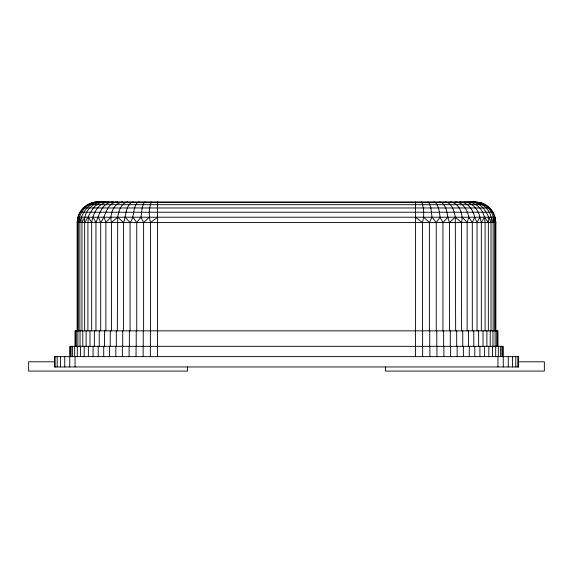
<?xml version="1.0" encoding="UTF-8"?>
<svg xmlns="http://www.w3.org/2000/svg" width="573" height="573" viewBox="0 0 573 573"><rect width="100%" height="100%" fill="white"/><g stroke="black" fill="none" stroke-linecap="round" stroke-linejoin="round"><path stroke-width="0.86" d="M84.661 330.85L84.661 222.553C83.364 212.125 92.454 202.004 102.925 201.925M494.649 330.85L494.649 222.553C496.125 213.385 488.662 205.062 480.231 202.627M150.563 330.85L150.563 222.553C148.658 216 148.873 208.243 151.322 201.925M491.025 330.85L491.025 222.553C492.995 211.831 482.76 201.94 472.317 201.925M493.131 330.85L493.131 222.553C495.237 211.623 484.429 201.904 473.935 201.925M77.434 330.85L77.434 222.553C76.746 211.458 86.874 201.875 97.754 201.925L475.246 201.925M143.608 330.85L143.608 222.553L140.994 217.217L142.104 207.97L144.031 202.627L145.141 201.925M130.057 330.85L130.057 222.553C134.834 216.787 132.363 208.235 137.441 202.627L139.089 201.925M77.126 330.85L77.126 222.553L77.828 217.217L495.172 217.217L495.874 222.553L495.874 330.85M461.566 330.85L461.566 222.553C463.578 214.646 459.517 203.265 450.586 201.925M77.434 222.553C77.627 211.587 86.989 201.854 98.083 201.925M123.575 330.85L123.575 222.553C126.153 215.985 125.272 207.598 131.074 202.627L133.244 201.925M78.351 330.85L78.351 222.553C79.31 211.845 87.805 201.839 99.065 201.925M111.434 330.85L111.434 222.553C109.422 214.646 113.483 203.265 122.414 201.925M422.437 330.85L422.437 222.553C424.342 216 424.127 208.243 421.678 201.925M91.673 330.85L91.673 222.553C93.12 213.249 98.406 202.19 109.178 201.925M100.69 330.85L100.69 222.553C106.127 215.692 106.392 202.556 117.544 201.925M95.949 330.85L95.949 222.553C99.294 214.288 102.123 202.319 113.117 201.925M467.138 330.85L467.138 222.553L468.786 217.217C467.511 210.355 463.22 202.405 455.456 201.925M79.869 330.85L79.869 222.553C82.046 212.361 89.159 201.796 100.683 201.925M472.31 330.85L472.31 222.553L474.688 217.217C473.234 209.911 467.962 202.233 459.883 201.925M429.392 330.85L429.392 222.553L432.006 217.217L430.896 207.97L428.969 202.627L427.859 201.925M81.975 330.85L81.975 222.553L84.725 217.217M477.051 330.85L477.051 222.553L479.938 217.217C478.29 209.51 472.166 202.119 463.822 201.925M481.327 330.85L481.327 222.553L484.486 217.217C482.638 209.174 475.805 202.054 467.231 201.925M436.246 330.85L436.246 222.553L440.071 217.217C439.405 212.203 438.982 206.638 435.559 202.627L433.911 201.925M84.661 222.553C90.477 214.474 93.191 201.667 105.769 201.925M136.754 330.85L136.754 222.553L140.994 217.217M105.862 330.85L105.862 222.553L110.704 217.217M442.943 330.85L442.943 222.553L447.864 217.217C447.062 212.046 446.123 206.208 441.926 202.627L439.756 201.925M143.608 222.553L149.238 217.217M449.425 330.85L449.425 222.553L455.299 217.217C454.239 211.33 452.269 203.078 445.336 201.925M111.434 222.553L117.701 217.217C118.761 211.33 120.731 203.078 127.664 201.925M150.563 222.553L157.575 217.217M92.418 202.627L480.582 202.627C489.242 205.048 496.111 213.385 495.566 222.553L495.566 330.85M87.44 204.69L485.56 204.69M83.171 207.97L489.829 207.97M79.891 212.239L493.109 212.239M77.126 222.553L495.874 222.553M474.917 201.925L480.582 202.627M470.075 201.925C481.95 201.725 487.265 213.228 491.025 222.553M415.425 217.217L422.437 222.553M461.566 222.553L455.299 217.217L455.65 330.85M123.575 222.553L117.701 217.217L117.35 330.85M423.762 217.217L429.392 222.553M125.136 217.217L130.057 222.553M462.296 217.217L467.138 222.553M432.006 217.217L436.246 222.553M488.339 330.85L488.339 222.553L484.486 217.217L485.095 222.553L485.095 330.85M132.929 217.217L136.754 222.553M468.786 217.217L472.31 222.553M91.673 222.553L88.514 217.217L87.905 222.553L87.905 330.85M93.062 217.217L95.949 222.553M440.071 217.217L442.943 222.553M98.312 217.217L100.69 222.553M474.688 217.217L477.051 222.553M491.269 217.217L493.131 222.553M104.214 217.217L105.862 222.553M447.864 217.217L449.425 222.553M479.938 217.217L481.327 222.553M493.432 217.217L494.649 222.553M494.735 217.217L495.566 222.553M79.568 217.217L79.869 222.553M81.731 217.217L81.975 222.553M78.265 217.217L78.351 222.553M488.275 217.217L488.339 222.553M518.386 366.949L518.386 361.792L544.35 361.792L544.35 371.075L385.514 371.075L385.514 366.949M517.863 356.635L517.863 366.949M515.8 356.635L515.8 366.949M512.52 356.635L512.52 366.949M508.251 356.635L508.251 366.949M503.273 356.635L503.273 366.949M503.094 356.635L503.094 346.321L69.906 346.321L69.906 356.635M502.793 346.321L502.793 356.635M501.898 346.321L501.898 356.635M500.408 346.321L500.408 356.635M498.345 346.321L498.345 356.635M497.937 346.321L497.937 330.85L75.063 330.85L75.063 346.321M497.937 356.635L497.937 366.949M497.622 330.85L497.622 346.321M496.684 330.85L496.684 346.321M495.709 346.321L495.709 356.635M495.122 330.85L495.122 346.321M492.959 330.85L492.959 346.321M492.529 346.321L492.529 356.635M490.209 330.85L490.209 346.321M488.819 346.321L488.819 356.635M486.885 330.85L486.885 346.321M484.608 346.321L484.608 356.635M483.018 330.85L483.018 346.321M479.923 346.321L479.923 356.635M478.634 330.85L478.634 346.321M474.802 346.321L474.802 356.635M473.771 330.85L473.771 346.321M469.273 346.321L469.273 356.635M468.463 330.85L468.463 346.321M463.378 346.321L463.378 356.635M462.755 330.85L462.755 346.321M457.154 346.321L457.154 356.635M456.681 330.85L456.681 346.321M450.643 346.321L450.643 356.635M450.299 330.85L450.299 346.321M443.889 346.321L443.889 356.635M443.645 330.85L443.645 346.321M436.948 346.321L436.948 356.635M436.784 330.85L436.784 346.321M429.857 346.321L429.857 356.635M429.75 330.85L429.75 346.321M422.666 346.321L422.666 356.635M422.616 330.85L422.616 346.321M415.425 201.925L415.425 356.635M187.486 366.949L187.486 371.075L28.65 371.075L28.65 361.792L54.614 361.792L54.614 366.949M157.575 201.925L157.575 356.635M150.384 330.85L150.384 346.321M150.334 346.321L150.334 356.635M143.25 330.85L143.25 346.321M143.143 346.321L143.143 356.635M136.216 330.85L136.216 346.321M136.052 346.321L136.052 356.635M129.355 330.85L129.355 346.321M129.111 346.321L129.111 356.635M122.701 330.85L122.701 346.321M122.357 346.321L122.357 356.635M116.319 330.85L116.319 346.321M115.846 346.321L115.846 356.635M110.245 330.85L110.245 346.321M109.622 346.321L109.622 356.635M104.537 330.85L104.537 346.321M103.727 346.321L103.727 356.635M99.229 330.85L99.229 346.321M98.198 346.321L98.198 356.635M94.366 330.85L94.366 346.321M93.077 346.321L93.077 356.635M89.982 330.85L89.982 346.321M88.392 346.321L88.392 356.635M86.115 330.85L86.115 346.321M84.181 346.321L84.181 356.635M82.791 330.85L82.791 346.321M80.471 346.321L80.471 356.635M80.041 330.85L80.041 346.321M77.878 330.85L77.878 346.321M77.291 346.321L77.291 356.635M76.316 330.85L76.316 346.321M75.378 330.85L75.378 346.321M75.063 356.635L75.063 366.949M74.655 346.321L74.655 356.635M72.592 346.321L72.592 356.635M71.102 346.321L71.102 356.635M70.207 346.321L70.207 356.635M69.727 356.635L69.727 366.949M64.749 356.635L64.749 366.949M60.48 356.635L60.48 366.949M57.2 356.635L57.2 366.949M55.137 356.635L55.137 366.949M518.565 356.635L54.435 356.635L54.435 366.949L518.565 366.949L518.565 356.635"/></g></svg>
